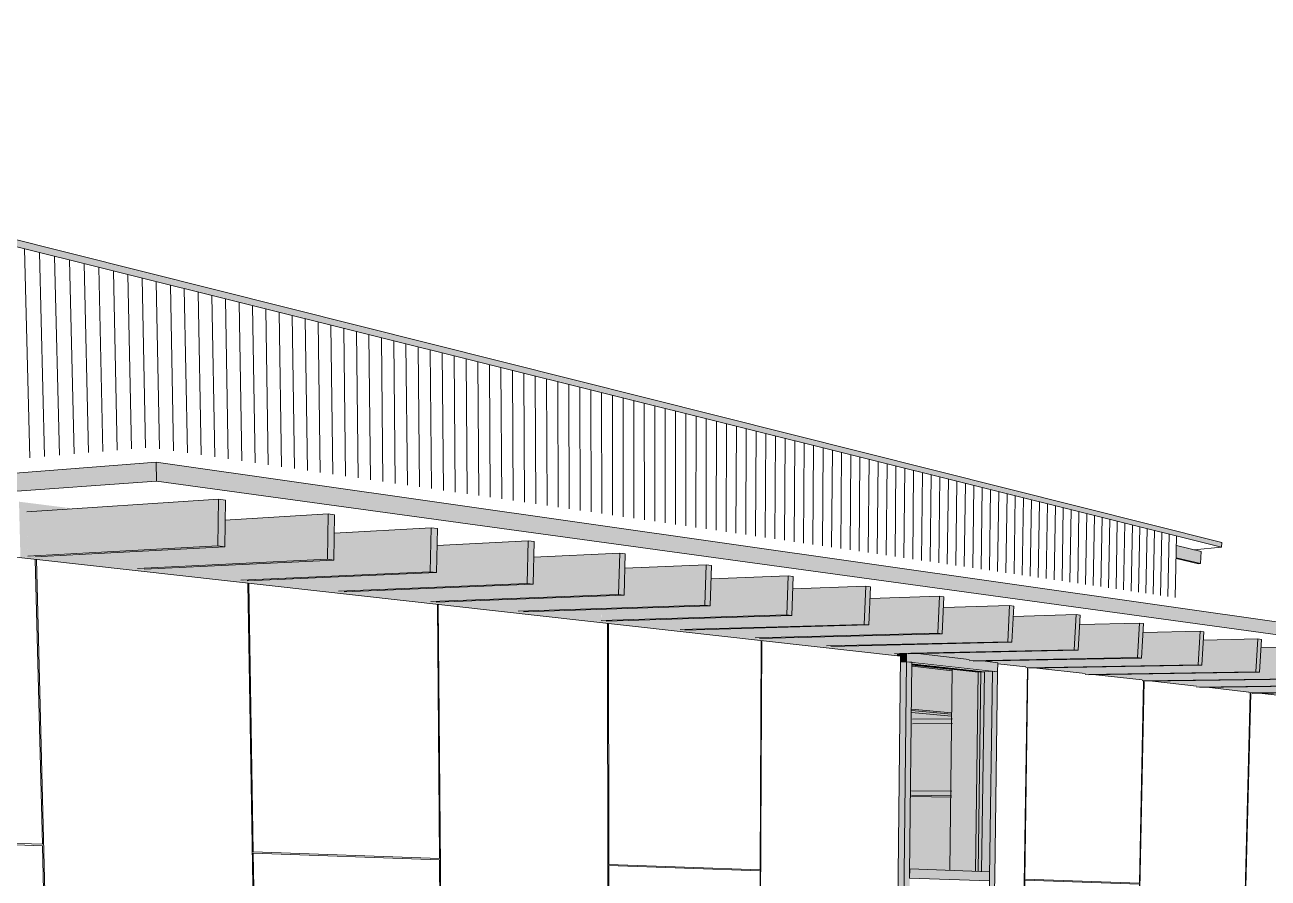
# Model space of a CAD drawing. Header units: inches. Extents: x 30764 to 30770, y -4780 to 4478.
# Drawn here: x 30768.6293 to 30769.0526, y 4477.7663 to 4478.0569 of the extents above; entities that cross this region are included whole.
import ezdxf

# ---------------------------------------------------------------- set-up
doc = ezdxf.new("R2010")
doc.units = ezdxf.units.IN
doc.header["$MEASUREMENT"] = 0
for name, color, linetype, lineweight in [('A-CLNG', 13, 'Continuous', 13), ('A-GLAZ-CURT', 52, 'Continuous', 9), ('A-GLAZ-CWMG', 51, 'Continuous', 9), ('A-ROOF', 132, 'Continuous', 13), ('A-WALL-PATT', 111, 'Continuous', 13), ('I-WALL', 2, 'Continuous', 13), ('L-SITE-WALL', 31, 'Continuous', 13), ('S-BEAM', 12, 'Continuous', 9)]:
    doc.layers.add(name, color=color, linetype=linetype, lineweight=lineweight)

# ---------------------------------------------------------------- blocks, each defined once
blk = doc.blocks.new('FP_62-Westling end')
at = {"layer": 'A-WALL-PATT', "lineweight": 9}
for p, q in [((-2774.16027, 4477.90948), (-2774.16207, 4477.98062)), ((-2774.15521, 4477.90992), (-2774.15692, 4477.97934)), ((-2774.15018, 4477.91036), (-2774.15181, 4477.97807)), ((-2774.14519, 4477.91079), (-2774.14675, 4477.9768)), ((-2774.14025, 4477.91122), (-2774.14172, 4477.97555)), ((-2774.13534, 4477.91165), (-2774.13673, 4477.97431)), ((-2774.13046, 4477.91207), (-2774.13179, 4477.97307)), ((-2774.12563, 4477.91249), (-2774.12688, 4477.97185)), ((-2774.12083, 4477.91291), (-2774.12201, 4477.97064)), ((-2774.11605, 4477.91251), (-2774.11718, 4477.96943)), ((-2774.1113, 4477.91181), (-2774.11239, 4477.96824)), ((-2774.10658, 4477.91112), (-2774.10764, 4477.96705)), ((-2774.10191, 4477.91044), (-2774.10292, 4477.96588)), ((-2774.09727, 4477.90976), (-2774.09824, 4477.96471)), ((-2774.09266, 4477.90908), (-2774.0936, 4477.96355)), ((-2774.08809, 4477.90841), (-2774.08899, 4477.9624)), ((-2774.08356, 4477.90775), (-2774.08442, 4477.96126)), ((-2774.07905, 4477.90709), (-2774.07988, 4477.96013)), ((-2774.07459, 4477.90644), (-2774.07538, 4477.95901)), ((-2774.07015, 4477.90579), (-2774.07091, 4477.9579)), ((-2774.06575, 4477.90514), (-2774.06647, 4477.95679)), ((-2774.06138, 4477.9045), (-2774.06207, 4477.95569)), ((-2774.05705, 4477.90387), (-2774.0577, 4477.9546)), ((-2774.05274, 4477.90324), (-2774.05337, 4477.95352)), ((-2774.04847, 4477.90261), (-2774.04906, 4477.95245)), ((-2774.04423, 4477.90199), (-2774.04479, 4477.95139)), ((-2774.04002, 4477.90137), (-2774.04055, 4477.95033)), ((-2774.03584, 4477.90076), (-2774.03634, 4477.94928)), ((-2774.03169, 4477.90016), (-2774.03217, 4477.94824)), ((-2774.02757, 4477.89955), (-2774.02802, 4477.94721)), ((-2774.02348, 4477.89895), (-2774.0239, 4477.94618)), ((-2774.01942, 4477.89836), (-2774.01982, 4477.94516)), ((-2774.01539, 4477.89777), (-2774.01576, 4477.94415)), ((-2774.01139, 4477.89718), (-2774.01173, 4477.94314)), ((-2774.00741, 4477.8966), (-2774.00773, 4477.94215)), ((-2774.00347, 4477.89602), (-2774.00376, 4477.94116)), ((-2773.99955, 4477.89545), (-2773.99982, 4477.94017)), ((-2773.99566, 4477.89488), (-2773.9959, 4477.9392)), ((-2773.99179, 4477.89431), (-2773.99202, 4477.93823)), ((-2773.98796, 4477.89375), (-2773.98816, 4477.93727)), ((-2773.98415, 4477.89319), (-2773.98433, 4477.93631)), ((-2773.98036, 4477.89264), (-2773.98052, 4477.93536)), ((-2773.9766, 4477.89209), (-2773.97674, 4477.93442)), ((-2773.97287, 4477.89154), (-2773.97299, 4477.93349)), ((-2773.96917, 4477.891), (-2773.96927, 4477.93256)), ((-2773.96548, 4477.89046), (-2773.96557, 4477.93164)), ((-2773.96183, 4477.88993), (-2773.96189, 4477.93072)), ((-2773.9582, 4477.8894), (-2773.95824, 4477.92981)), ((-2773.95459, 4477.88887), (-2773.95462, 4477.92891)), ((-2773.95101, 4477.88834), (-2773.95102, 4477.92801)), ((-2773.94745, 4477.88782), (-2773.94744, 4477.92712)), ((-2773.94392, 4477.8873), (-2773.94389, 4477.92623)), ((-2773.9404, 4477.88679), (-2773.94036, 4477.92535)), ((-2773.93692, 4477.88628), (-2773.93686, 4477.92448)), ((-2773.93345, 4477.88577), (-2773.93338, 4477.92361)), ((-2773.93001, 4477.88527), (-2773.92992, 4477.92275)), ((-2773.92659, 4477.88477), (-2773.92649, 4477.92189)), ((-2773.92319, 4477.88427), (-2773.92308, 4477.92104)), ((-2773.91982, 4477.88378), (-2773.91969, 4477.9202)), ((-2773.91647, 4477.88329), (-2773.91632, 4477.91936)), ((-2773.91314, 4477.8828), (-2773.91298, 4477.91853)), ((-2773.90983, 4477.88231), (-2773.90966, 4477.9177)), ((-2773.90654, 4477.88183), (-2773.90636, 4477.91688)), ((-2773.90327, 4477.88135), (-2773.90308, 4477.91606)), ((-2773.90003, 4477.88088), (-2773.89982, 4477.91525)), ((-2773.8968, 4477.88041), (-2773.89659, 4477.91444)), ((-2773.8936, 4477.87994), (-2773.89337, 4477.91364)), ((-2773.89041, 4477.87947), (-2773.89018, 4477.91284)), ((-2773.88725, 4477.87901), (-2773.887, 4477.91205)), ((-2773.8841, 4477.87855), (-2773.88385, 4477.91126)), ((-2773.88098, 4477.87809), (-2773.88071, 4477.91048)), ((-2773.87787, 4477.87764), (-2773.8776, 4477.90971)), ((-2773.87479, 4477.87718), (-2773.8745, 4477.90894)), ((-2773.87172, 4477.87673), (-2773.87143, 4477.90817)), ((-2773.86867, 4477.87629), (-2773.86837, 4477.90741)), ((-2773.86565, 4477.87585), (-2773.86534, 4477.90665)), ((-2773.86264, 4477.8754), (-2773.86232, 4477.9059)), ((-2773.85965, 4477.87497), (-2773.85932, 4477.90515)), ((-2773.85667, 4477.87453), (-2773.85634, 4477.90441)), ((-2773.85372, 4477.8741), (-2773.85338, 4477.90367)), ((-2773.85078, 4477.87367), (-2773.85044, 4477.90294)), ((-2773.84786, 4477.87324), (-2773.84751, 4477.90221)), ((-2773.84496, 4477.87282), (-2773.8446, 4477.90148)), ((-2773.84208, 4477.87239), (-2773.84171, 4477.90076)), ((-2773.83921, 4477.87197), (-2773.83884, 4477.90004)), ((-2773.83636, 4477.87156), (-2773.83599, 4477.89933)), ((-2773.83353, 4477.87114), (-2773.83315, 4477.89863)), ((-2773.83072, 4477.87073), (-2773.83033, 4477.89792)), ((-2773.82792, 4477.87032), (-2773.82753, 4477.89722)), ((-2773.82514, 4477.86991), (-2773.82474, 4477.89653)), ((-2773.82237, 4477.86951), (-2773.82197, 4477.89584)), ((-2773.81962, 4477.86911), (-2773.81922, 4477.89515)), ((-2773.81689, 4477.86871), (-2773.81648, 4477.89447)), ((-2773.81417, 4477.86831), (-2773.81376, 4477.89379)), ((-2773.81147, 4477.86791), (-2773.81105, 4477.89312)), ((-2773.80879, 4477.86752), (-2773.80837, 4477.89245)), ((-2773.80612, 4477.86713), (-2773.80569, 4477.89178)), ((-2773.80346, 4477.86674), (-2773.80304, 4477.89112)), ((-2773.80082, 4477.86635), (-2773.80039, 4477.89046)), ((-2773.7982, 4477.86597), (-2773.79777, 4477.88981)), ((-2773.79559, 4477.86559), (-2773.79516, 4477.88916)), ((-2773.793, 4477.86521), (-2773.79256, 4477.88851)), ((-2773.79042, 4477.86483), (-2773.78998, 4477.88786)), ((-2773.78786, 4477.86446), (-2773.78741, 4477.88722)), ((-2773.78531, 4477.86408), (-2773.78486, 4477.88659)), ((-2773.78277, 4477.86371), (-2773.78233, 4477.88596)), ((-2773.78025, 4477.86334), (-2773.7798, 4477.88533)), ((-2773.77774, 4477.86298), (-2773.7773, 4477.8847)), ((-2773.77525, 4477.86261), (-2773.7748, 4477.88408)), ((-2773.77277, 4477.86225), (-2773.77232, 4477.88346)), ((-2773.77031, 4477.86189), (-2773.76986, 4477.88285))]:
    blk.add_line(p, q, dxfattribs=at)
blk = doc.blocks.new('FP_66-Westling end')
at = {"layer": 'A-WALL-PATT', "lineweight": 9}
for p, q in [((-2774.15594, 4477.7778), (-2774.15838, 4477.87482)), ((-2774.15311, 4477.68105), (-2774.15798, 4477.87477)), ((-2774.08301, 4477.68394), (-2774.08603, 4477.86673)), ((-2774.08417, 4477.77526), (-2774.08568, 4477.86669)), ((-2774.02073, 4477.77302), (-2774.02149, 4477.85951)), ((-2774.01967, 4477.68655), (-2774.02117, 4477.85948)), ((-2773.96327, 4477.68887), (-2773.96356, 4477.85303)), ((-2773.96313, 4477.77098), (-2773.96327, 4477.853)), ((-2773.91173, 4477.69099), (-2773.91101, 4477.84716)), ((-2773.91163, 4477.76916), (-2773.91127, 4477.84719)), ((-2774.15594, 4477.7778), (-2774.17666, 4477.77853)), ((-2774.15592, 4477.77729), (-2774.17665, 4477.77802)), ((-2774.15112, 4477.58653), (-2774.15592, 4477.77729)), ((-2774.02073, 4477.77302), (-2774.08417, 4477.77526)), ((-2774.0812, 4477.59465), (-2774.08416, 4477.77478)), ((-2774.02073, 4477.77256), (-2774.08416, 4477.77478)), ((-2774.01924, 4477.60185), (-2774.02073, 4477.77256)), ((-2773.91163, 4477.76916), (-2773.96313, 4477.77098)), ((-2773.96285, 4477.6084), (-2773.96313, 4477.77055)), ((-2773.91163, 4477.76875), (-2773.96313, 4477.77055)), ((-2773.91233, 4477.61427), (-2773.91163, 4477.76875)), ((-2773.86538, 4477.6929), (-2773.91173, 4477.69099)), ((-2773.91173, 4477.69059), (-2773.86538, 4477.69251)), ((-2773.96327, 4477.68887), (-2774.01967, 4477.68655)), ((-2774.01967, 4477.6861), (-2773.96327, 4477.68845)), ((-2773.96313, 4477.60796), (-2773.96327, 4477.68845)), ((-2773.91209, 4477.61391), (-2773.91173, 4477.69059)), ((-2774.08301, 4477.68394), (-2774.15311, 4477.68105)), ((-2774.1531, 4477.68056), (-2774.08301, 4477.68347)), ((-2774.08153, 4477.59416), (-2774.08301, 4477.68347)), ((-2774.01893, 4477.60145), (-2774.01967, 4477.6861)), ((-2774.15072, 4477.58609), (-2774.1531, 4477.68056)), ((-2773.96285, 4477.6084), (-2773.91233, 4477.61427)), ((-2773.91234, 4477.61388), (-2773.91234, 4477.61388)), ((-2773.91209, 4477.61391), (-2773.91209, 4477.61391)), ((-2773.96313, 4477.60796), (-2773.96313, 4477.60796)), ((-2773.96285, 4477.60799), (-2773.96285, 4477.60799)), ((-2774.0812, 4477.59465), (-2774.01924, 4477.60185)), ((-2774.01924, 4477.60142), (-2774.01924, 4477.60142)), ((-2774.01893, 4477.60145), (-2774.01893, 4477.60145)), ((-2774.08153, 4477.59416), (-2774.08153, 4477.59416)), ((-2774.08119, 4477.5942), (-2774.08119, 4477.5942)), ((-2774.17128, 4477.58419), (-2774.15112, 4477.58653)), ((-2774.15111, 4477.58605), (-2774.15111, 4477.58605)), ((-2774.15072, 4477.58609), (-2774.15072, 4477.58609))]:
    blk.add_line(p, q, dxfattribs=at)
blk = doc.blocks.new('FP_72-Westling end')
at = {"layer": 'A-WALL-PATT', "lineweight": 9}
for p, q in [((-2773.82284, 4477.69465), (-2773.82061, 4477.83785)), ((-2773.82152, 4477.76597), (-2773.8204, 4477.83783)), ((-2773.78366, 4477.69626), (-2773.78087, 4477.83338)), ((-2773.78246, 4477.76459), (-2773.78106, 4477.8334)), ((-2773.74799, 4477.69773), (-2773.74474, 4477.82931)), ((-2773.74619, 4477.76331), (-2773.74456, 4477.82929)), ((-2773.71474, 4477.69909), (-2773.7111, 4477.82552)), ((-2773.71309, 4477.76213), (-2773.71126, 4477.82553)), ((-2773.68427, 4477.70035), (-2773.68031, 4477.82205)), ((-2773.68214, 4477.76104), (-2773.68016, 4477.82203)), ((-2773.65569, 4477.70152), (-2773.65146, 4477.8188)), ((-2773.65372, 4477.76004), (-2773.65161, 4477.81881)), ((-2773.62936, 4477.70261), (-2773.62491, 4477.81584)), ((-2773.62701, 4477.75909), (-2773.62478, 4477.81579)), ((-2773.60453, 4477.70363), (-2773.5999, 4477.81299)), ((-2773.60235, 4477.75822), (-2773.60003, 4477.81304)), ((-2773.82371, 4477.62457), (-2773.82152, 4477.7656)), ((-2773.78246, 4477.76459), (-2773.82152, 4477.76597)), ((-2773.78247, 4477.76423), (-2773.82152, 4477.7656)), ((-2773.78522, 4477.62904), (-2773.78247, 4477.76423)), ((-2773.74941, 4477.6332), (-2773.7462, 4477.76296)), ((-2773.7131, 4477.76181), (-2773.7462, 4477.76296)), ((-2773.71309, 4477.76213), (-2773.74619, 4477.76331)), ((-2773.71669, 4477.637), (-2773.7131, 4477.76181)), ((-2773.68607, 4477.64056), (-2773.68215, 4477.76072)), ((-2773.65373, 4477.75973), (-2773.68215, 4477.76072)), ((-2773.65372, 4477.76004), (-2773.68214, 4477.76104)), ((-2773.65791, 4477.64383), (-2773.65373, 4477.75973)), ((-2773.63142, 4477.64691), (-2773.62702, 4477.7588)), ((-2773.60236, 4477.75793), (-2773.62702, 4477.7588)), ((-2773.60235, 4477.75822), (-2773.62701, 4477.75909)), ((-2773.60694, 4477.64975), (-2773.60236, 4477.75793)), ((-2773.60455, 4477.70335), (-2773.59915, 4477.70357)), ((-2773.59913, 4477.70385), (-2773.60453, 4477.70363)), ((-2773.71475, 4477.69877), (-2773.68428, 4477.70004)), ((-2773.68427, 4477.70035), (-2773.71474, 4477.69909)), ((-2773.68623, 4477.64024), (-2773.68428, 4477.70004)), ((-2773.65778, 4477.64355), (-2773.6557, 4477.70122)), ((-2773.6557, 4477.70122), (-2773.62937, 4477.70232)), ((-2773.62936, 4477.70261), (-2773.65569, 4477.70152)), ((-2773.63156, 4477.64661), (-2773.62937, 4477.70232)), ((-2773.60683, 4477.64949), (-2773.60455, 4477.70335)), ((-2773.78503, 4477.62872), (-2773.78366, 4477.69591)), ((-2773.74799, 4477.69773), (-2773.78366, 4477.69626)), ((-2773.78366, 4477.69591), (-2773.748, 4477.69739)), ((-2773.7496, 4477.63285), (-2773.748, 4477.69739)), ((-2773.71654, 4477.6367), (-2773.71475, 4477.69877)), ((-2773.83277, 4477.69387), (-2773.82284, 4477.69428)), ((-2773.82284, 4477.69465), (-2773.83276, 4477.69424)), ((-2773.82393, 4477.62418), (-2773.82284, 4477.69428)), ((-2773.63142, 4477.64691), (-2773.60694, 4477.64975)), ((-2773.68607, 4477.64056), (-2773.65791, 4477.64383)), ((-2773.74941, 4477.6332), (-2773.71669, 4477.637)), ((-2773.82371, 4477.62457), (-2773.78522, 4477.62904))]:
    blk.add_line(p, q, dxfattribs=at)

msp = doc.modelspace()

# ---------------------------------------------------------------- hatches: boundary and pattern name
at = {"layer": 'A-CLNG', "lineweight": 5}
h = msp.add_hatch(color=256, dxfattribs=at)
h.paths.add_polyline_path([(30769.4398, 4477.78459), (30769.4398, 4477.78491), (30769.43964, 4477.78493), (30769.43964, 4477.78505), (30769.43974, 4477.78505), (30769.43974, 4477.78542), (30769.43455, 4477.7855), (30769.43459, 4477.78601), (30769.42931, 4477.78609), (30769.42935, 4477.78661), (30769.42395, 4477.78669), (30769.42399, 4477.78723), (30769.41847, 4477.78731), (30769.41851, 4477.78786), (30769.41287, 4477.78794), (30769.41291, 4477.78851), (30769.40713, 4477.78858), (30769.40717, 4477.78917), (30769.40125, 4477.78924), (30769.40129, 4477.78984), (30769.39524, 4477.78992), (30769.39528, 4477.79054), (30769.38907, 4477.79061), (30769.38911, 4477.79125), (30769.38315, 4477.79128), (30769.38276, 4477.79132), (30769.3828, 4477.79197), (30769.37669, 4477.79201), (30769.37628, 4477.79205), (30769.37633, 4477.79272), (30769.37006, 4477.79275), (30769.36965, 4477.7928), (30769.36969, 4477.79349), (30769.36327, 4477.79352), (30769.36284, 4477.7936), (30769.36288, 4477.79427), (30769.35629, 4477.7943), (30769.35585, 4477.79435), (30769.3559, 4477.79508), (30769.34914, 4477.79511), (30769.34869, 4477.79516), (30769.34873, 4477.79591), (30769.34179, 4477.79593), (30769.34133, 4477.79598), (30769.34138, 4477.79676), (30769.33907, 4477.79677), (30769.33968, 4477.79667), (30769.33963, 4477.79579), (30769.43974, 4477.78459)], flags=0)
h.paths.add_polyline_path([(30769.44471, 4477.78479), (30769.44472, 4477.78485), (30769.44413, 4477.78485)], flags=0)
h.paths.add_polyline_path([(30769.32627, 4477.7973), (30769.32629, 4477.79767), (30769.32601, 4477.79771), (30769.32606, 4477.79853), (30769.31853, 4477.79855), (30769.31803, 4477.7986), (30769.31808, 4477.79946), (30769.31034, 4477.79947), (30769.30982, 4477.79953), (30769.30987, 4477.80041), (30769.30192, 4477.80042), (30769.30139, 4477.80048), (30769.30144, 4477.80139), (30769.29325, 4477.80139), (30769.2927, 4477.80145), (30769.29276, 4477.8024), (30769.28433, 4477.80239), (30769.28377, 4477.80246), (30769.28382, 4477.80344), (30769.27514, 4477.80343), (30769.27456, 4477.80349), (30769.27462, 4477.80451), (30769.26568, 4477.80449), (30769.26508, 4477.80456), (30769.26513, 4477.80561), (30769.25592, 4477.80559), (30769.2553, 4477.80566), (30769.25536, 4477.80675), (30769.24571, 4477.80674), (30769.24523, 4477.80679), (30769.24528, 4477.80792), (30769.23548, 4477.80789), (30769.23483, 4477.80796), (30769.23488, 4477.80914), (30769.22452, 4477.80912), (30769.22409, 4477.80918), (30769.22415, 4477.81039), (30769.21605, 4477.81032), (30769.21602, 4477.80963), (30769.32599, 4477.79733)], flags=0)
h.paths.add_polyline_path([(30769.3338, 4477.79736), (30769.33382, 4477.79764), (30769.33136, 4477.79764), (30769.33347, 4477.7974)], flags=0)
h.paths.add_polyline_path([(30769.21304, 4477.81106), (30769.21306, 4477.81169), (30769.2078, 4477.81166), (30769.21074, 4477.81132)], flags=0)
h.paths.add_polyline_path([(30769.20158, 4477.81236), (30769.20161, 4477.81303), (30769.19383, 4477.81297), (30769.1968, 4477.81264), (30769.19858, 4477.8127), (30769.19938, 4477.81261)], flags=0)
h.paths.add_polyline_path([(30769.18973, 4477.81344), (30769.18977, 4477.81441), (30769.18163, 4477.81435), (30769.18791, 4477.81364)], flags=0)
h.paths.add_polyline_path([(30769.17748, 4477.81482), (30769.17752, 4477.81585), (30769.16902, 4477.81578), (30769.1765, 4477.81493)], flags=0)
h.paths.add_polyline_path([(30769.1648, 4477.81626), (30769.16484, 4477.81734), (30769.15595, 4477.81726), (30769.16128, 4477.81665)], flags=0)
h.paths.add_polyline_path([(30769.15166, 4477.81774), (30769.15171, 4477.81888), (30769.1424, 4477.81879), (30769.1488, 4477.81806)], flags=0)
h.paths.add_polyline_path([(30769.13805, 4477.81928), (30769.1381, 4477.82049), (30769.12836, 4477.82038), (30769.1359, 4477.81952)], flags=0)
h.paths.add_polyline_path([(30769.12394, 4477.82087), (30769.12398, 4477.82215), (30769.11378, 4477.82202), (30769.12254, 4477.82103)], flags=0)
h.paths.add_polyline_path([(30769.1093, 4477.82253), (30769.10934, 4477.82388), (30769.09864, 4477.82373), (30769.10916, 4477.82254)], flags=0)
h.paths.add_polyline_path([(30769.09409, 4477.82425), (30769.09413, 4477.82568), (30769.08291, 4477.82551), (30769.09348, 4477.82432)], flags=0)
h.paths.add_polyline_path([(30769.07828, 4477.82604), (30769.07833, 4477.82755), (30769.06655, 4477.82736), (30769.07707, 4477.82617)], flags=0)
h.paths.add_polyline_path([(30769.06185, 4477.82789), (30769.06189, 4477.8295), (30769.04953, 4477.82929), (30769.06002, 4477.8281)], flags=0)
h.paths.add_polyline_path([(30769.04475, 4477.82983), (30769.04479, 4477.83154), (30769.03179, 4477.83129), (30769.04226, 4477.83011)], flags=0)
h.paths.add_polyline_path([(30769.02693, 4477.83184), (30769.02697, 4477.83366), (30769.0133, 4477.83338), (30769.02373, 4477.8322)], flags=0)
h.paths.add_polyline_path([(30769.00836, 4477.83394), (30769.0084, 4477.83589), (30768.99401, 4477.83556), (30769.00587, 4477.83422)], flags=0)
h.paths.add_polyline_path([(30768.98898, 4477.83613), (30768.98901, 4477.83821), (30768.97386, 4477.83784), (30768.9832, 4477.83678)], flags=0)
h.paths.add_polyline_path([(30768.96874, 4477.83842), (30768.96877, 4477.84064), (30768.95562, 4477.84026), (30768.96057, 4477.83969), (30768.96057, 4477.83934), (30768.963, 4477.83907)], flags=0)
h.paths.add_polyline_path([(30768.94758, 4477.84117), (30768.94761, 4477.84319), (30768.93331, 4477.84279), (30768.9439, 4477.84158)], flags=0)
h.paths.add_polyline_path([(30768.92625, 4477.84203), (30768.92625, 4477.84267), (30768.92543, 4477.84276), (30768.92546, 4477.84587), (30768.90372, 4477.8452), (30768.90224, 4477.84537), (30768.90227, 4477.84869), (30768.87947, 4477.84793), (30768.87792, 4477.8481), (30768.87793, 4477.85165), (30768.85401, 4477.85079), (30768.85238, 4477.85098), (30768.85239, 4477.85478), (30768.82725, 4477.8538), (30768.82554, 4477.85399), (30768.82553, 4477.85809), (30768.79909, 4477.85697), (30768.79729, 4477.85717), (30768.79726, 4477.86158), (30768.76941, 4477.86031), (30768.76751, 4477.86052), (30768.7675, 4477.8653), (30768.73809, 4477.86383), (30768.73608, 4477.86406), (30768.73602, 4477.86924), (30768.70498, 4477.86755), (30768.70286, 4477.86779), (30768.70277, 4477.87344), (30768.66994, 4477.8715), (30768.66769, 4477.87175), (30768.66756, 4477.87793), (30768.63277, 4477.87568), (30768.63039, 4477.87594), (30768.63001, 4477.89104), (30768.64525, 4477.89224), (30768.62733, 4477.89451), (30768.62782, 4477.87539), (30768.92128, 4477.84258)], flags=0)
at = {"layer": 'A-GLAZ-CURT', "lineweight": 5, "transparency": 33554458}
msp.add_hatch(color=256, dxfattribs=at).paths.add_polyline_path([(30768.95506, 4477.76851), (30768.956, 4477.8366), (30768.93135, 4477.8393), (30768.9306, 4477.76943), (30768.9379, 4477.76915)], flags=0)
at = {"layer": 'A-GLAZ-CWMG'}
msp.add_hatch(color=256, dxfattribs=at).paths.add_polyline_path([(30768.92738, 4477.83986), (30768.92948, 4477.84001), (30768.92951, 4477.84274), (30768.92625, 4477.84267), (30768.92625, 4477.84203), (30768.9274, 4477.84189), (30768.9274, 4477.84178)], flags=0)
at = {"layer": 'A-GLAZ-CWMG', "lineweight": 5}
for points in [[(30768.92664, 4477.76787), (30768.92872, 4477.76792), (30768.92948, 4477.84001), (30768.92738, 4477.83986), (30768.92668, 4477.77157)], [(30768.93057, 4477.76785), (30768.93135, 4477.8398), (30768.92948, 4477.84001), (30768.92872, 4477.76792)], [(30768.96052, 4477.83659), (30768.96052, 4477.83967), (30768.95532, 4477.84026), (30768.95214, 4477.84018), (30768.9508, 4477.84033), (30768.95081, 4477.84078), (30768.9333, 4477.84276), (30768.93009, 4477.84267), (30768.92951, 4477.84274), (30768.92948, 4477.84001), (30768.95287, 4477.83743)], [(30768.95506, 4477.76851), (30768.956, 4477.83659), (30768.95554, 4477.83656), (30768.95386, 4477.83645), (30768.95294, 4477.7686), (30768.95506, 4477.76851)], [(30768.95779, 4477.76839), (30768.95876, 4477.83679), (30768.956, 4477.83659), (30768.95506, 4477.76851), (30768.95601, 4477.76847)], [(30768.95952, 4477.76681), (30768.96052, 4477.83659), (30768.95876, 4477.83679), (30768.95777, 4477.76688)], [(30768.92718, 4477.62216), (30768.92872, 4477.76792), (30768.92664, 4477.76787), (30768.92514, 4477.62232), (30768.92703, 4477.62218)], [(30768.92718, 4477.62216), (30768.929, 4477.62237), (30768.93057, 4477.76785), (30768.92872, 4477.76792), (30768.92812, 4477.71073)], [(30768.95775, 4477.76536), (30768.95779, 4477.76839), (30768.93059, 4477.76941), (30768.93056, 4477.76629), (30768.93789, 4477.76604)], [(30768.95578, 4477.62542), (30768.9575, 4477.62562), (30768.95952, 4477.76681), (30768.95777, 4477.76688), (30768.95698, 4477.71081)]]:
    msp.add_hatch(color=256, dxfattribs=at).paths.add_polyline_path(points, flags=0)
at = {"layer": 'A-ROOF', "lineweight": 5}
for points in [[(30769.03676, 4477.87902), (30769.0368, 4477.88066), (30768.33511, 4478.05693), (30768.33529, 4478.05388), (30769.03047, 4477.88059)], [(30768.14472, 4477.86298), (30768.67419, 4477.90154), (30768.67406, 4477.90799), (30768.14473, 4477.86668)], [(30769.52044, 4477.78531), (30769.5206, 4477.78728), (30768.67406, 4477.90799), (30768.67419, 4477.90154), (30769.51715, 4477.78576)]]:
    msp.add_hatch(color=256, dxfattribs=at).paths.add_polyline_path(points, flags=0)
at = {"layer": 'I-WALL'}
h = msp.add_hatch(color=256, dxfattribs=at)
h.paths.add_polyline_path([(30768.9431, 4477.6515), (30768.94358, 4477.68997), (30768.93011, 4477.68939), (30768.92971, 4477.65223), (30768.94276, 4477.65152)], flags=0)
h.paths.add_polyline_path([(30768.93017, 4477.69457), (30768.94365, 4477.69507), (30768.94449, 4477.76251), (30768.93091, 4477.76299), (30768.93028, 4477.70466)], flags=0)
h.paths.add_polyline_path([(30768.94458, 4477.76982), (30768.94488, 4477.79396), (30768.93125, 4477.79412), (30768.93099, 4477.7704), (30768.94274, 4477.7699)], flags=0)
at = {"layer": 'L-SITE-WALL', "lineweight": 5}
h = msp.add_hatch(color=256, dxfattribs=at)
h.paths.add_polyline_path([(30768.9424, 4477.6248), (30768.95102, 4477.62576), (30768.95188, 4477.68981), (30768.9432, 4477.68945), (30768.94241, 4477.62563)], flags=0)
h.paths.add_polyline_path([(30768.95194, 4477.69437), (30768.95286, 4477.76185), (30768.9453, 4477.76212), (30768.94562, 4477.76179), (30768.94553, 4477.76166), (30768.9441, 4477.76171), (30768.94326, 4477.69453), (30768.94472, 4477.69455), (30768.951, 4477.69439)], flags=0)
h.paths.add_polyline_path([(30768.95295, 4477.76861), (30768.95386, 4477.83646), (30768.94504, 4477.83749), (30768.94419, 4477.76899), (30768.95292, 4477.76861)], flags=0)
at = {"layer": 'S-BEAM', "lineweight": 5}
for points in [[(30768.63039, 4477.87594), (30768.69506, 4477.87944), (30768.69522, 4477.89539), (30768.63001, 4477.89104), (30768.63036, 4477.87728)], [(30768.66769, 4477.87175), (30768.73232, 4477.87491), (30768.73255, 4477.89037), (30768.69736, 4477.88822), (30768.69728, 4477.87953), (30768.66756, 4477.87793), (30768.66762, 4477.87524)], [(30768.70286, 4477.86779), (30768.76735, 4477.87066), (30768.76765, 4477.88564), (30768.73458, 4477.8838), (30768.73445, 4477.87499), (30768.70277, 4477.87344), (30768.70284, 4477.86911)], [(30768.73608, 4477.86406), (30768.80034, 4477.86666), (30768.8007, 4477.88119), (30768.76957, 4477.8796), (30768.76939, 4477.87072), (30768.73602, 4477.86924)], [(30768.76751, 4477.86052), (30768.83147, 4477.86288), (30768.83187, 4477.87699), (30768.80251, 4477.87561), (30768.80229, 4477.8667), (30768.76747, 4477.86529), (30768.7675, 4477.86176)], [(30769.02958, 4477.87345), (30769.02976, 4477.87754), (30769.0214, 4477.8796), (30769.02131, 4477.87544), (30769.02147, 4477.8754)], [(30768.79729, 4477.85717), (30768.86088, 4477.85931), (30768.86133, 4477.87303), (30768.8336, 4477.87183), (30768.83334, 4477.86291), (30768.79726, 4477.86158)], [(30768.82554, 4477.85399), (30768.88872, 4477.85593), (30768.88921, 4477.86927), (30768.86297, 4477.86823), (30768.86267, 4477.85933), (30768.82553, 4477.85809), (30768.82554, 4477.85517)], [(30768.85238, 4477.85098), (30768.9151, 4477.85272), (30768.91563, 4477.86572), (30768.89076, 4477.8648), (30768.89043, 4477.85595), (30768.85239, 4477.85478), (30768.85239, 4477.85227)], [(30768.87792, 4477.8481), (30768.94015, 4477.84968), (30768.94071, 4477.86234), (30768.91711, 4477.86154), (30768.91675, 4477.85274), (30768.87793, 4477.85165), (30768.87792, 4477.849)], [(30768.90224, 4477.84537), (30768.96395, 4477.84679), (30768.96454, 4477.85913), (30768.94212, 4477.85843), (30768.94173, 4477.84969), (30768.90227, 4477.84869)], [(30768.92543, 4477.84276), (30768.98661, 4477.84404), (30768.98722, 4477.85608), (30768.96589, 4477.85546), (30768.96547, 4477.8468), (30768.92546, 4477.84587), (30768.92545, 4477.84439)], [(30768.9508, 4477.84033), (30769.00819, 4477.84142), (30769.00883, 4477.85317), (30768.9885, 4477.85263), (30768.98806, 4477.84404), (30768.94761, 4477.84319), (30768.94758, 4477.84117), (30768.95081, 4477.84078)], [(30768.9701, 4477.83791), (30769.02878, 4477.83892), (30769.02944, 4477.85039), (30769.01005, 4477.84992), (30769.00959, 4477.84142), (30768.96877, 4477.84064), (30768.96874, 4477.83842), (30768.9701, 4477.83825)], [(30768.99033, 4477.83564), (30769.04844, 4477.83654), (30769.04912, 4477.84774), (30769.03061, 4477.84733), (30769.03012, 4477.83892), (30768.98901, 4477.83821), (30768.98898, 4477.83613), (30768.99033, 4477.83595)], [(30769.00969, 4477.83345), (30769.06724, 4477.83426), (30769.06792, 4477.84521), (30769.05023, 4477.84484), (30769.04973, 4477.83653), (30769.0084, 4477.83589), (30769.00836, 4477.83394), (30769.0097, 4477.83378)], [(30769.02825, 4477.83136), (30769.08522, 4477.83207), (30769.08592, 4477.84279), (30769.069, 4477.84247), (30769.06848, 4477.83424), (30769.02697, 4477.83366), (30769.02693, 4477.83184), (30769.02826, 4477.83168), (30769.02825, 4477.83143)], [(30769.04605, 4477.82936), (30769.10245, 4477.82998), (30769.10316, 4477.84047), (30769.08695, 4477.84018), (30769.08642, 4477.83206), (30769.04479, 4477.83151), (30769.04475, 4477.82983), (30769.04606, 4477.82967), (30769.04606, 4477.82943)], [(30768.93148, 4477.81888), (30768.94516, 4477.81897), (30768.94518, 4477.82053), (30768.9315, 4477.82045)], [(30768.93148, 4477.81749), (30768.94515, 4477.81755), (30768.94516, 4477.81863), (30768.93149, 4477.81853), (30768.93148, 4477.81755)], [(30768.94489, 4477.79673), (30768.94515, 4477.81754), (30768.93148, 4477.81749), (30768.93125, 4477.79687), (30768.94271, 4477.79675)], [(30768.94488, 4477.79594), (30768.94489, 4477.79673), (30768.93125, 4477.79687), (30768.93124, 4477.79608), (30768.94271, 4477.79596)], [(30768.94485, 4477.79435), (30768.94487, 4477.79592), (30768.93124, 4477.79606), (30768.93122, 4477.7945), (30768.9427, 4477.79437)]]:
    msp.add_hatch(color=256, dxfattribs=at).paths.add_polyline_path(points, flags=0)
at = {"layer": 'S-BEAM'}
for points in [[(30768.69745, 4477.87915), (30768.69761, 4477.89507), (30768.69522, 4477.89539), (30768.69506, 4477.87944)], [(30768.73457, 4477.87464), (30768.7348, 4477.89006), (30768.73255, 4477.89037), (30768.73232, 4477.87491)], [(30768.76946, 4477.87041), (30768.76976, 4477.88536), (30768.76765, 4477.88564), (30768.76735, 4477.87066)], [(30768.80233, 4477.86642), (30768.80269, 4477.88092), (30768.8007, 4477.88119), (30768.80034, 4477.86666)], [(30768.83334, 4477.86265), (30768.83375, 4477.87674), (30768.83187, 4477.87699), (30768.83147, 4477.86288)], [(30768.86265, 4477.85909), (30768.86311, 4477.87279), (30768.86133, 4477.87303), (30768.86088, 4477.85931)], [(30768.8904, 4477.85572), (30768.8909, 4477.86905), (30768.88921, 4477.86927), (30768.88872, 4477.85593)], [(30768.9167, 4477.85253), (30768.91723, 4477.8655), (30768.91563, 4477.86572), (30768.91513, 4477.85272)], [(30768.94166, 4477.8495), (30768.94223, 4477.86213), (30768.94071, 4477.86234), (30768.94015, 4477.84968)], [(30768.96539, 4477.84662), (30768.96599, 4477.85894), (30768.96454, 4477.85913), (30768.96395, 4477.84679)], [(30768.98798, 4477.84388), (30768.9886, 4477.85589), (30768.98722, 4477.85608), (30768.98661, 4477.84404)], [(30769.0095, 4477.84126), (30769.01014, 4477.85299), (30769.00883, 4477.85317), (30769.00819, 4477.84142)], [(30769.03003, 4477.83877), (30769.03069, 4477.85022), (30769.02944, 4477.85039), (30769.02878, 4477.83892)], [(30769.04964, 4477.83639), (30769.05031, 4477.84758), (30769.04912, 4477.84774), (30769.04844, 4477.83654)]]:
    msp.add_hatch(color=256, dxfattribs=at).paths.add_polyline_path(points, flags=0)
at = {"layer": 'S-BEAM', "lineweight": 5}
h = msp.add_hatch(color=256, dxfattribs=at)
h.paths.add_polyline_path([(30769.51303, 4477.77521), (30769.51304, 4477.77537), (30769.5107, 4477.77563), (30769.51068, 4477.77546), (30769.51224, 4477.77529)], flags=0)
h.paths.add_polyline_path([(30769.50106, 4477.77651), (30769.50107, 4477.77668), (30769.49944, 4477.77685), (30769.49943, 4477.77668), (30769.5006, 4477.77656)], flags=0)
h.paths.add_polyline_path([(30769.49626, 4477.77703), (30769.49627, 4477.7772), (30769.49357, 4477.7775), (30769.49355, 4477.77732), (30769.49578, 4477.77708)], flags=0)
h.paths.add_polyline_path([(30769.49034, 4477.77767), (30769.49035, 4477.77785), (30769.48771, 4477.77814), (30769.48769, 4477.77796), (30769.48983, 4477.77773)], flags=0)
h.paths.add_polyline_path([(30769.33532, 4477.79452), (30769.33533, 4477.79476), (30769.32936, 4477.79541), (30769.32935, 4477.79517), (30769.33309, 4477.79476)], flags=0)
h.paths.add_polyline_path([(30769.20288, 4477.80892), (30769.20289, 4477.80921), (30769.19934, 4477.8096), (30769.19934, 4477.8093), (30769.20129, 4477.80909)], flags=0)
h.paths.add_polyline_path([(30768.94504, 4477.83694), (30768.94504, 4477.83735), (30768.93137, 4477.83884), (30768.93139, 4477.83842), (30768.94358, 4477.8371)], flags=0)
h = msp.add_hatch(color=256, dxfattribs=at)
h.paths.add_polyline_path([(30769.51259, 4477.7696), (30769.513, 4477.77471), (30769.51065, 4477.77493), (30769.51024, 4477.76982), (30769.51226, 4477.76963)], flags=0)
h.paths.add_polyline_path([(30769.49931, 4477.77085), (30769.4997, 4477.77614), (30769.4994, 4477.77617), (30769.49898, 4477.77088), (30769.49918, 4477.77086)], flags=0)
h.paths.add_polyline_path([(30769.49581, 4477.77118), (30769.49622, 4477.77651), (30769.49353, 4477.7768), (30769.4931, 4477.77143), (30769.49552, 4477.77121)], flags=0)
h.paths.add_polyline_path([(30769.48989, 4477.77174), (30769.49031, 4477.77715), (30769.48767, 4477.77743), (30769.48724, 4477.77199), (30769.48961, 4477.77176)], flags=0)
h.paths.add_polyline_path([(30769.33485, 4477.78633), (30769.33529, 4477.7938), (30769.32932, 4477.79444), (30769.32888, 4477.78689), (30769.33283, 4477.78652)], flags=0)
h.paths.add_polyline_path([(30769.20245, 4477.7988), (30769.20285, 4477.80802), (30769.1993, 4477.8084), (30769.1989, 4477.79913), (30769.19944, 4477.79908)], flags=0)
h.paths.add_polyline_path([(30768.94487, 4477.82304), (30768.94503, 4477.83572), (30768.93136, 4477.83718), (30768.93122, 4477.82433), (30768.94246, 4477.82327)], flags=0)
h = msp.add_hatch(color=256, dxfattribs=at)
h.paths.add_polyline_path([(30769.513, 4477.77471), (30769.513, 4477.77509), (30769.51068, 4477.77532), (30769.51066, 4477.77496), (30769.51237, 4477.77478)], flags=0)
h.paths.add_polyline_path([(30769.49973, 4477.77614), (30769.49981, 4477.77631), (30769.49994, 4477.77643), (30769.50013, 4477.77649), (30769.49943, 4477.77653), (30769.4994, 4477.77617), (30769.4997, 4477.77614)], flags=0)
h.paths.add_polyline_path([(30769.49623, 4477.77651), (30769.49626, 4477.77691), (30769.49355, 4477.77717), (30769.49353, 4477.7768), (30769.49622, 4477.77651)], flags=0)
h.paths.add_polyline_path([(30769.49031, 4477.77715), (30769.49034, 4477.77755), (30769.48769, 4477.7778), (30769.48767, 4477.77743), (30769.48961, 4477.77722)], flags=0)
h.paths.add_polyline_path([(30769.33529, 4477.7938), (30769.33532, 4477.79435), (30769.32935, 4477.79496), (30769.32932, 4477.79444), (30769.33283, 4477.79406)], flags=0)
h.paths.add_polyline_path([(30769.20285, 4477.80802), (30769.20288, 4477.80871), (30769.19932, 4477.80906), (30769.1993, 4477.8084), (30769.20022, 4477.80831)], flags=0)
h.paths.add_polyline_path([(30768.94503, 4477.83572), (30768.94504, 4477.83665), (30768.93137, 4477.8381), (30768.93139, 4477.83718), (30768.94373, 4477.83586)], flags=0)
h = msp.add_hatch(color=256, dxfattribs=at)
h.paths.add_polyline_path([(30769.51254, 4477.76925), (30769.51256, 4477.76941), (30769.51021, 4477.76963), (30769.51019, 4477.76946), (30769.51225, 4477.76927)], flags=0)
h.paths.add_polyline_path([(30769.50056, 4477.77036), (30769.50054, 4477.77054), (30769.49895, 4477.77068), (30769.49893, 4477.77051), (30769.50054, 4477.77036)], flags=0)
h.paths.add_polyline_path([(30769.49576, 4477.77081), (30769.49578, 4477.77098), (30769.49307, 4477.77124), (30769.49306, 4477.77106), (30769.49551, 4477.77083)], flags=0)
h.paths.add_polyline_path([(30769.48984, 4477.77136), (30769.48986, 4477.77154), (30769.48721, 4477.77178), (30769.48719, 4477.77161), (30769.4896, 4477.77138)], flags=0)
h.paths.add_polyline_path([(30769.3348, 4477.78581), (30769.33481, 4477.78605), (30769.32884, 4477.78661), (30769.32883, 4477.78637), (30769.33282, 4477.786)], flags=0)
h.paths.add_polyline_path([(30769.20241, 4477.79815), (30769.20242, 4477.79845), (30769.19887, 4477.79879), (30769.19885, 4477.79849), (30769.19942, 4477.79843)], flags=0)
h.paths.add_polyline_path([(30768.94485, 4477.82216), (30768.94486, 4477.82257), (30768.93121, 4477.82385), (30768.93121, 4477.82343), (30768.94235, 4477.8224)], flags=0)
h = msp.add_hatch(color=256, dxfattribs=at)
h.paths.add_polyline_path([(30769.51257, 4477.76942), (30769.51259, 4477.7696), (30769.51024, 4477.76978), (30769.51022, 4477.76964), (30769.51226, 4477.76944)], flags=0)
h.paths.add_polyline_path([(30769.49936, 4477.77065), (30769.49931, 4477.77085), (30769.49898, 4477.77086), (30769.49896, 4477.77069), (30769.49918, 4477.77067)], flags=0)
h.paths.add_polyline_path([(30769.49579, 4477.77099), (30769.49581, 4477.77118), (30769.4931, 4477.77143), (30769.49308, 4477.77124), (30769.49552, 4477.77101)], flags=0)
h.paths.add_polyline_path([(30769.48987, 4477.77154), (30769.48989, 4477.77174), (30769.48724, 4477.77197), (30769.48722, 4477.77179), (30769.48961, 4477.77157)], flags=0)
h.paths.add_polyline_path([(30769.33483, 4477.78606), (30769.33485, 4477.78633), (30769.32887, 4477.78686), (30769.32886, 4477.78662), (30769.33437, 4477.78611)], flags=0)
h.paths.add_polyline_path([(30769.20243, 4477.79846), (30769.20245, 4477.7988), (30769.1989, 4477.79913), (30769.19888, 4477.7988), (30769.20021, 4477.79867)], flags=0)
h.paths.add_polyline_path([(30768.94486, 4477.82259), (30768.94487, 4477.82304), (30768.93122, 4477.82433), (30768.93122, 4477.82386), (30768.94235, 4477.82282)], flags=0)

# ---------------------------------------------------------------- linework, layer by layer
at = {"layer": 'A-GLAZ-CURT'}
for p, q in [((30768.956, 4477.8366), (30768.93135, 4477.8393)), ((30768.93135, 4477.83907), (30768.95477, 4477.83651)), ((30768.95477, 4477.83651), (30768.95385, 4477.76856)), ((30768.956, 4477.8366), (30768.95477, 4477.83651)), ((30768.95506, 4477.76851), (30768.956, 4477.8366))]:
    msp.add_line(p, q, dxfattribs=at)
at = {"layer": 'A-GLAZ-CWMG'}
for p, q in [((30768.92738, 4477.83986), (30768.92948, 4477.84001)), ((30768.92738, 4477.83986), (30768.92948, 4477.84001)), ((30768.92948, 4477.84001), (30768.92872, 4477.76792)), ((30768.92948, 4477.84001), (30768.92951, 4477.84274)), ((30768.96052, 4477.83659), (30768.92948, 4477.84001)), ((30768.92948, 4477.84001), (30768.93135, 4477.8398)), ((30768.93135, 4477.8398), (30768.93057, 4477.76785)), ((30768.95386, 4477.83645), (30768.93135, 4477.83891)), ((30768.95081, 4477.84078), (30768.9333, 4477.84276)), ((30768.96056, 4477.83967), (30768.95532, 4477.84026)), ((30768.96056, 4477.83967), (30768.96052, 4477.83659)), ((30768.95294, 4477.7686), (30768.95386, 4477.83645)), ((30768.95386, 4477.83645), (30768.956, 4477.8366)), ((30768.956, 4477.8366), (30768.95876, 4477.83679)), ((30768.95777, 4477.76688), (30768.95876, 4477.83679)), ((30768.95876, 4477.83679), (30768.96052, 4477.83659)), ((30768.95952, 4477.76681), (30768.96052, 4477.83659)), ((30768.92872, 4477.76792), (30768.92718, 4477.62216)), ((30768.93056, 4477.76629), (30768.93059, 4477.76941)), ((30768.93057, 4477.76785), (30768.93056, 4477.76629)), ((30768.95779, 4477.76839), (30768.93059, 4477.76941)), ((30768.95779, 4477.76839), (30768.95775, 4477.76536)), ((30768.95775, 4477.76536), (30768.93056, 4477.76629)), ((30768.95578, 4477.62542), (30768.95777, 4477.76688)), ((30768.9575, 4477.62562), (30768.95952, 4477.76681))]:
    msp.add_line(p, q, dxfattribs=at)
at = {"layer": 'A-ROOF'}
for p, q in [((30768.33511, 4478.05693), (30769.0368, 4477.88066)), ((30769.03676, 4477.87902), (30768.33529, 4478.05388)), ((30768.14473, 4477.86668), (30768.67406, 4477.90799)), ((30768.67406, 4477.90799), (30769.5206, 4477.78728)), ((30768.67406, 4477.90799), (30768.67419, 4477.90154)), ((30768.67419, 4477.90154), (30768.17338, 4477.86507)), ((30769.52044, 4477.78531), (30768.67419, 4477.90154)), ((30769.02733, 4477.87815), (30769.03676, 4477.87902)), ((30769.0368, 4477.88066), (30769.03676, 4477.87902))]:
    msp.add_line(p, q, dxfattribs=at)
at = {"layer": 'L-SITE-WALL'}
for p, q in [((30769.02101, 4477.86188), (30769.02146, 4477.88283)), ((30768.9274, 4477.84189), (30768.61185, 4477.87717)), ((30768.92511, 4477.61926), (30768.9274, 4477.84189)), ((30768.9701, 4477.83825), (30768.96056, 4477.83933)), ((30768.94419, 4477.76899), (30768.94504, 4477.83749)), ((30768.99033, 4477.83597), (30768.97385, 4477.83783)), ((30769.0097, 4477.83378), (30768.994, 4477.83555)), ((30769.02826, 4477.83168), (30769.0133, 4477.83337)), ((30769.04606, 4477.82967), (30769.03179, 4477.83128)), ((30769.06315, 4477.82774), (30769.04952, 4477.82928))]:
    msp.add_line(p, q, dxfattribs=at)
at = {"layer": 'S-BEAM'}
for p, q in [((30768.63001, 4477.89104), (30768.69522, 4477.89539)), ((30768.69522, 4477.89539), (30768.69506, 4477.87944)), ((30768.69761, 4477.89507), (30768.69522, 4477.89539)), ((30768.69745, 4477.87915), (30768.69761, 4477.89507)), ((30768.69736, 4477.88822), (30768.73255, 4477.89037)), ((30768.73255, 4477.89037), (30768.73232, 4477.87491)), ((30768.7348, 4477.89006), (30768.73255, 4477.89037)), ((30768.73457, 4477.87464), (30768.7348, 4477.89006)), ((30768.73458, 4477.8838), (30768.76765, 4477.88564)), ((30768.76765, 4477.88564), (30768.76735, 4477.87066)), ((30768.76976, 4477.88536), (30768.76765, 4477.88564)), ((30768.76946, 4477.87041), (30768.76976, 4477.88536)), ((30768.76957, 4477.8796), (30768.8007, 4477.88119)), ((30768.8007, 4477.88119), (30768.80034, 4477.86666)), ((30768.80269, 4477.88092), (30768.8007, 4477.88119)), ((30768.63039, 4477.87594), (30768.69506, 4477.87944)), ((30768.63277, 4477.87568), (30768.69745, 4477.87915)), ((30768.69506, 4477.87944), (30768.69745, 4477.87915)), ((30768.80233, 4477.86642), (30768.80269, 4477.88092)), ((30768.80251, 4477.87561), (30768.83187, 4477.87699)), ((30768.83187, 4477.87699), (30768.83147, 4477.86288)), ((30768.83375, 4477.87674), (30768.83187, 4477.87699)), ((30769.0214, 4477.8796), (30769.02976, 4477.87754)), ((30769.02976, 4477.87754), (30769.02958, 4477.87345)), ((30768.66769, 4477.87175), (30768.73232, 4477.87491)), ((30768.66994, 4477.8715), (30768.73457, 4477.87464)), ((30768.73232, 4477.87491), (30768.73457, 4477.87464)), ((30768.83334, 4477.86265), (30768.83375, 4477.87674)), ((30768.8336, 4477.87183), (30768.86133, 4477.87303)), ((30768.86133, 4477.87303), (30768.86088, 4477.85931)), ((30768.86311, 4477.87279), (30768.86133, 4477.87303)), ((30768.86265, 4477.85909), (30768.86311, 4477.87279)), ((30769.02131, 4477.87544), (30769.02958, 4477.87345)), ((30769.02131, 4477.87521), (30769.02887, 4477.87339)), ((30769.02958, 4477.87345), (30769.02887, 4477.87339)), ((30768.70286, 4477.86779), (30768.76735, 4477.87066)), ((30768.70498, 4477.86755), (30768.76946, 4477.87041)), ((30768.76735, 4477.87066), (30768.76946, 4477.87041)), ((30768.86297, 4477.86823), (30768.88921, 4477.86927)), ((30768.88921, 4477.86927), (30768.88872, 4477.85593)), ((30768.8909, 4477.86905), (30768.88921, 4477.86927)), ((30768.8904, 4477.85572), (30768.8909, 4477.86905)), ((30768.73608, 4477.86406), (30768.80034, 4477.86666)), ((30768.73809, 4477.86383), (30768.80233, 4477.86642)), ((30768.80034, 4477.86666), (30768.80233, 4477.86642)), ((30768.89076, 4477.8648), (30768.91563, 4477.86572)), ((30768.91563, 4477.86572), (30768.9151, 4477.85272)), ((30768.91723, 4477.8655), (30768.91563, 4477.86572)), ((30768.9167, 4477.85253), (30768.91723, 4477.8655)), ((30768.76751, 4477.86052), (30768.83147, 4477.86288)), ((30768.76941, 4477.86031), (30768.83334, 4477.86265)), ((30768.83147, 4477.86288), (30768.83334, 4477.86265)), ((30768.91711, 4477.86154), (30768.94071, 4477.86234)), ((30768.94071, 4477.86234), (30768.94015, 4477.84968)), ((30768.94223, 4477.86213), (30768.94071, 4477.86234)), ((30768.94166, 4477.8495), (30768.94223, 4477.86213)), ((30768.79729, 4477.85717), (30768.86088, 4477.85931)), ((30768.79909, 4477.85697), (30768.86265, 4477.85909)), ((30768.82554, 4477.85399), (30768.88872, 4477.85593)), ((30768.86088, 4477.85931), (30768.86265, 4477.85909)), ((30768.88872, 4477.85593), (30768.8904, 4477.85572)), ((30768.94212, 4477.85843), (30768.96454, 4477.85913)), ((30768.96454, 4477.85913), (30768.96395, 4477.84679)), ((30768.96599, 4477.85894), (30768.96454, 4477.85913)), ((30768.96539, 4477.84662), (30768.96599, 4477.85894)), ((30768.96589, 4477.85546), (30768.98722, 4477.85608)), ((30768.98722, 4477.85608), (30768.98661, 4477.84404)), ((30768.9886, 4477.85589), (30768.98722, 4477.85608)), ((30768.98798, 4477.84388), (30768.9886, 4477.85589)), ((30768.82725, 4477.8538), (30768.8904, 4477.85572)), ((30768.85238, 4477.85098), (30768.9151, 4477.85272)), ((30768.85401, 4477.85079), (30768.9167, 4477.85253)), ((30768.9151, 4477.85272), (30768.9167, 4477.85253)), ((30768.9885, 4477.85263), (30769.00883, 4477.85317)), ((30769.00883, 4477.85317), (30769.00819, 4477.84142)), ((30769.01014, 4477.85299), (30769.00883, 4477.85317)), ((30769.0095, 4477.84126), (30769.01014, 4477.85299)), ((30768.87792, 4477.8481), (30768.94015, 4477.84968)), ((30768.87947, 4477.84793), (30768.94166, 4477.8495)), ((30768.94015, 4477.84968), (30768.94166, 4477.8495)), ((30769.01005, 4477.84992), (30769.02944, 4477.85039)), ((30769.02944, 4477.85039), (30769.02878, 4477.83892)), ((30769.03069, 4477.85022), (30769.02944, 4477.85039)), ((30769.03003, 4477.83877), (30769.03069, 4477.85022)), ((30769.03061, 4477.84733), (30769.04912, 4477.84774)), ((30769.04912, 4477.84774), (30769.04844, 4477.83654)), ((30769.05031, 4477.84758), (30769.04912, 4477.84774)), ((30769.04964, 4477.83639), (30769.05031, 4477.84758)), ((30768.90224, 4477.84537), (30768.96395, 4477.84679)), ((30768.90372, 4477.8452), (30768.96539, 4477.84662)), ((30768.92543, 4477.84276), (30768.98661, 4477.84404)), ((30768.93009, 4477.84267), (30768.98798, 4477.84388)), ((30768.96395, 4477.84679), (30768.96539, 4477.84662)), ((30768.98661, 4477.84404), (30768.98798, 4477.84388)), ((30769.05023, 4477.84484), (30769.06792, 4477.84521)), ((30768.93137, 4477.83884), (30768.94504, 4477.83735)), ((30768.9508, 4477.84033), (30769.00819, 4477.84142)), ((30768.95214, 4477.84018), (30769.0095, 4477.84126)), ((30768.9701, 4477.83791), (30769.02878, 4477.83892)), ((30769.00819, 4477.84142), (30769.0095, 4477.84126)), ((30769.02878, 4477.83892), (30769.03003, 4477.83877)), ((30768.93137, 4477.83843), (30768.94504, 4477.83694)), ((30768.97138, 4477.83777), (30769.03003, 4477.83877)), ((30768.99033, 4477.83564), (30769.04844, 4477.83654)), ((30768.99155, 4477.8355), (30769.04964, 4477.83639)), ((30769.04844, 4477.83654), (30769.04964, 4477.83639)), ((30769.00969, 4477.83345), (30769.06724, 4477.83426)), ((30769.01087, 4477.83332), (30769.06838, 4477.83412)), ((30769.02825, 4477.83136), (30769.08522, 4477.83207)), ((30769.02938, 4477.83124), (30769.08631, 4477.83194)), ((30769.04605, 4477.82936), (30769.10245, 4477.82998)), ((30769.04714, 4477.82923), (30769.10349, 4477.82985)), ((30768.93121, 4477.82385), (30768.94486, 4477.82257)), ((30768.93121, 4477.82343), (30768.94485, 4477.82216)), ((30768.93121, 4477.8227), (30768.94486, 4477.82143)), ((30768.94516, 4477.81895), (30768.93148, 4477.81888)), ((30768.94518, 4477.82053), (30768.9315, 4477.82045)), ((30768.94485, 4477.79435), (30768.93122, 4477.7945)), ((30768.94486, 4477.79391), (30768.93123, 4477.79407)), ((30768.93124, 4477.79606), (30768.94487, 4477.79592))]:
    msp.add_line(p, q, dxfattribs=at)

# ---------------------------------------------------------------- block references
at = {"layer": 'L-SITE-WALL', "lineweight": 9}
for name in ['FP_62-Westling end', 'FP_66-Westling end', 'FP_72-Westling end']:
    msp.add_blockref(name, (33542.79125, 0), dxfattribs=at)

doc.saveas('drawing.dxf')
